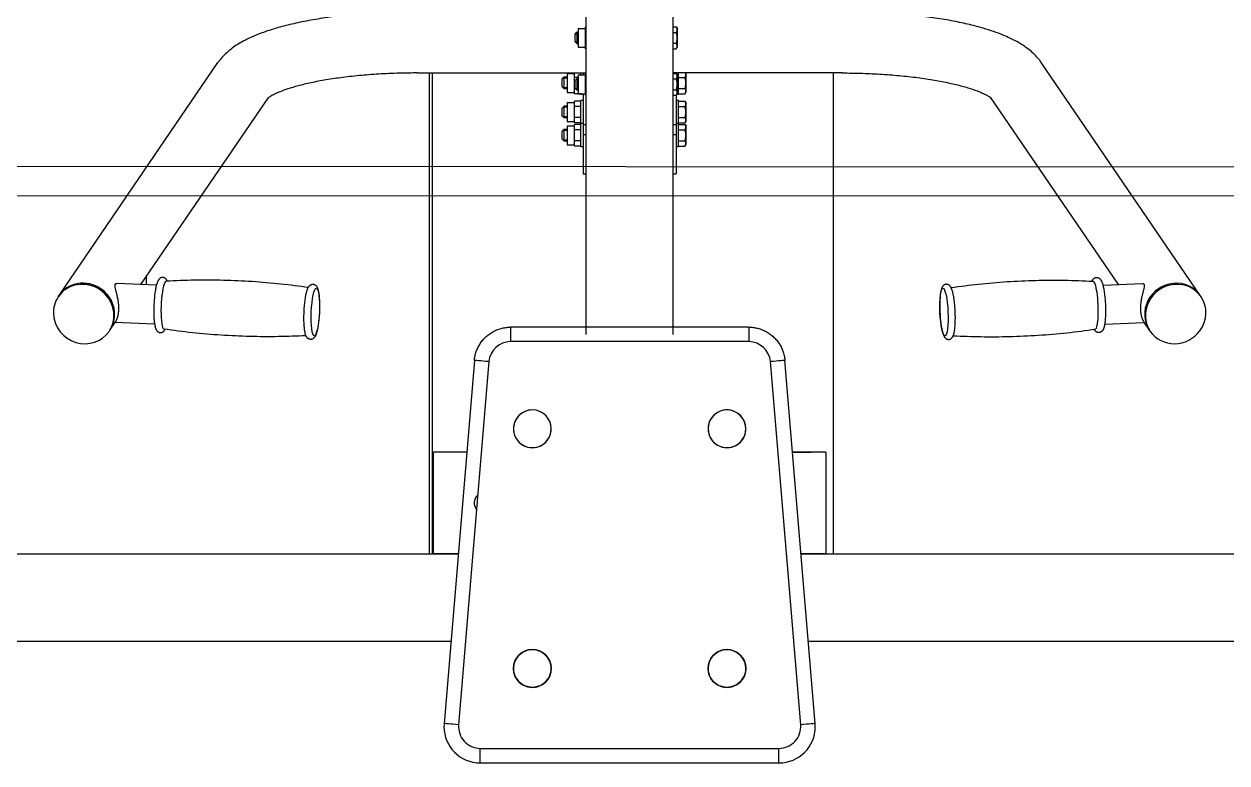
# Model space of a CAD drawing. Header units: millimetres. Extents: x -3665 to 2545, y -3636 to 2679.
# Drawn here: x -1309 to -481, y -1272 to -764 of the extents above; entities that cross this region are included whole.
import ezdxf

# ---------------------------------------------------------------- set-up
doc = ezdxf.new("R2010")
doc.units = ezdxf.units.MM
doc.layers.add('DIKOM_ОБЪЕКТ', color=7, linetype='Continuous')

msp = doc.modelspace()

# ---------------------------------------------------------------- linework, layer by layer
at = {"layer": 'DIKOM_ОБЪЕКТ'}
for p, q in [((-922.54, -977.23), (-922.54, -207.28)), ((-862.54, -977.23), (-862.54, -207.28)), ((-928.69, -769.05), (-929.94, -770.3)), ((-928.04, -769.05), (-928.69, -769.05)), ((-928.69, -777.05), (-928.69, -769.05)), ((-928.04, -766.55), (-922.94, -766.55)), ((-928.04, -766.55), (-928.04, -779.55)), ((-922.94, -780.55), (-922.94, -765.54)), ((-922.54, -765.54), (-922.94, -765.54)), ((-922.54, -769.29), (-922.94, -769.29)), ((-862.54, -765.54), (-860.41, -765.54)), ((-862.54, -769.29), (-860.41, -769.29)), ((-860.41, -765.54), (-859.64, -766.87)), ((-860.41, -765.54), (-860.41, -765.54)), ((-859.64, -779.22), (-859.64, -766.87)), ((-929.94, -775.8), (-929.94, -770.3)), ((-929.94, -770.3), (-928.04, -770.3)), ((-928.69, -777.05), (-929.94, -775.8)), ((-929.94, -775.8), (-928.04, -775.8)), ((-928.04, -777.05), (-928.69, -777.05)), ((-922.54, -776.8), (-922.94, -776.8)), ((-862.54, -776.8), (-860.41, -776.8)), ((-928.04, -779.55), (-922.94, -779.55)), ((-922.54, -780.55), (-922.94, -780.55)), ((-862.54, -780.55), (-860.41, -780.55)), ((-860.41, -780.55), (-859.64, -779.22)), ((-1285.42, -950.5), (-1175.97, -790.1)), ((-499.66, -950.5), (-609.12, -790.1)), ((-1038.85, -797.22), (-922.54, -797.22)), ((-1030.54, -797.22), (-1030.54, -1128.35)), ((-1028.22, -1128.35), (-1028.22, -797.22)), ((-937.69, -800.11), (-938.94, -801.36)), ((-938.94, -806.5), (-938.94, -801.36)), ((-937.69, -800.79), (-938.37, -800.79)), ((-935.64, -800.11), (-937.69, -800.11)), ((-937.69, -807.58), (-937.69, -800.11)), ((-935.64, -800.79), (-937.69, -800.79)), ((-935.64, -797.61), (-935.64, -810.61)), ((-935.64, -797.61), (-930.54, -797.61)), ((-930.54, -798.48), (-930.54, -797.22)), ((-930.54, -800.36), (-930.54, -798.48)), ((-930.54, -804.11), (-930.54, -800.36)), ((-928.04, -800.36), (-930.54, -800.36)), ((-928.69, -801.07), (-929.94, -802.32)), ((-929.94, -807.82), (-929.94, -802.32)), ((-928.69, -801.75), (-929.37, -801.75)), ((-928.04, -801.07), (-928.69, -801.07)), ((-928.69, -809.07), (-928.69, -801.07)), ((-928.04, -801.75), (-928.69, -801.75)), ((-928.04, -798.57), (-928.04, -811.57)), ((-928.04, -798.57), (-922.94, -798.57)), ((-926.14, -798.57), (-926.14, -797.22)), ((-924.54, -797.22), (-924.54, -798.57)), ((-922.94, -799.44), (-922.94, -797.57)), ((-922.54, -797.57), (-922.94, -797.57)), ((-922.94, -801.32), (-922.94, -799.44)), ((-922.94, -805.07), (-922.94, -801.32)), ((-922.54, -801.32), (-922.94, -801.32)), ((-746.24, -797.22), (-862.54, -797.22)), ((-862.54, -797.57), (-860.41, -797.57)), ((-862.54, -801.32), (-860.41, -801.32)), ((-860.54, -797.22), (-860.54, -797.57)), ((-860.41, -797.57), (-859.64, -798.9)), ((-860.41, -797.57), (-860.41, -797.57)), ((-859.64, -811.25), (-859.64, -798.9)), ((-858.94, -812.11), (-858.94, -797.22)), ((-858.94, -800.36), (-854.41, -800.36)), ((-854.06, -797.22), (-853.64, -797.94)), ((-853.64, -810.29), (-853.64, -797.94)), ((-752.22, -1128.35), (-752.22, -797.22)), ((-938.94, -806.86), (-938.94, -806.5)), ((-937.69, -808.11), (-938.94, -806.86)), ((-937.85, -807.44), (-938.37, -807.44)), ((-937.69, -807.44), (-937.85, -807.44)), ((-935.64, -807.44), (-937.69, -807.44)), ((-937.69, -808.11), (-937.69, -807.58)), ((-935.64, -808.11), (-937.69, -808.11)), ((-935.64, -810.61), (-930.54, -810.61)), ((-930.54, -807.86), (-930.54, -804.11)), ((-930.54, -809.74), (-930.54, -807.86)), ((-929.9, -807.86), (-930.54, -807.86)), ((-930.54, -811.62), (-930.54, -809.74)), ((-926.14, -811.62), (-930.54, -811.62)), ((-928.69, -809.07), (-929.94, -807.82)), ((-928.69, -808.39), (-929.37, -808.39)), ((-928.04, -808.39), (-928.69, -808.39)), ((-928.04, -809.07), (-928.69, -809.07)), ((-928.04, -811.57), (-922.94, -811.57)), ((-926.14, -812.11), (-926.14, -811.57)), ((-924.54, -811.57), (-924.54, -832.74)), ((-922.94, -808.82), (-922.94, -805.07)), ((-922.94, -810.7), (-922.94, -808.82)), ((-922.54, -808.82), (-922.94, -808.82)), ((-922.94, -812.58), (-922.94, -810.7)), ((-862.54, -808.82), (-860.41, -808.82)), ((-860.41, -812.57), (-859.64, -811.25)), ((-858.94, -807.86), (-854.41, -807.86)), ((-858.94, -811.62), (-854.41, -811.62)), ((-854.41, -811.62), (-853.64, -810.29)), ((-1229.03, -942.91), (-1141.03, -813.94)), ((-935.64, -817.63), (-935.64, -830.63)), ((-935.64, -817.63), (-930.54, -817.63)), ((-926.14, -816.62), (-930.54, -816.62)), ((-930.54, -818.5), (-930.54, -816.62)), ((-930.54, -820.37), (-930.54, -818.5)), ((-924.54, -812.11), (-926.14, -812.11)), ((-924.54, -816.13), (-926.14, -816.13)), ((-926.14, -829.84), (-926.14, -816.13)), ((-922.54, -812.58), (-922.94, -812.58)), ((-862.54, -812.58), (-860.41, -812.58)), ((-860.54, -812.58), (-860.54, -866.59)), ((-858.94, -816.13), (-860.54, -816.13)), ((-858.94, -812.11), (-860.14, -812.11)), ((-858.94, -848.1), (-858.94, -816.13)), ((-858.94, -816.62), (-854.41, -816.62)), ((-854.41, -816.63), (-854.41, -816.62)), ((-854.41, -816.63), (-853.64, -817.95)), ((-853.64, -830.3), (-853.64, -817.95)), ((-556.05, -942.91), (-644.06, -813.94)), ((-644.06, -813.94), (-644.06, -813.94)), ((-937.69, -820.13), (-938.94, -821.38)), ((-938.94, -826.51), (-938.94, -821.38)), ((-938.94, -826.88), (-938.94, -826.51)), ((-937.69, -828.13), (-938.94, -826.88)), ((-937.69, -820.81), (-938.37, -820.81)), ((-937.85, -827.45), (-938.37, -827.45)), ((-937.69, -827.45), (-937.85, -827.45)), ((-935.64, -820.13), (-937.69, -820.13)), ((-937.69, -827.59), (-937.69, -820.13)), ((-935.64, -820.81), (-937.69, -820.81)), ((-935.64, -827.45), (-937.69, -827.45)), ((-937.69, -828.13), (-937.69, -827.59)), ((-935.64, -828.13), (-937.69, -828.13)), ((-926.14, -820.37), (-930.54, -820.37)), ((-930.54, -824.13), (-930.54, -820.37)), ((-930.54, -827.88), (-930.54, -824.13)), ((-930.54, -829.76), (-930.54, -827.88)), ((-926.14, -827.88), (-930.54, -827.88)), ((-858.94, -820.37), (-854.41, -820.37)), ((-858.94, -827.88), (-854.41, -827.88)), ((-937.69, -836.1), (-938.94, -837.35)), ((-935.64, -836.1), (-937.69, -836.1)), ((-937.69, -843.56), (-937.69, -836.1)), ((-935.64, -830.63), (-930.54, -830.63)), ((-935.64, -833.6), (-935.64, -846.6)), ((-935.64, -833.6), (-930.54, -833.6)), ((-930.54, -831.63), (-930.54, -829.76)), ((-926.14, -831.63), (-930.54, -831.63)), ((-926.14, -832.59), (-930.54, -832.59)), ((-930.54, -834.47), (-930.54, -832.59)), ((-930.54, -836.34), (-930.54, -834.47)), ((-926.14, -836.34), (-930.54, -836.34)), ((-930.54, -840.09), (-930.54, -836.34)), ((-926.14, -832.1), (-926.14, -829.84)), ((-924.54, -832.1), (-926.14, -832.1)), ((-926.14, -845.81), (-926.14, -832.1)), ((-924.54, -832.74), (-924.54, -839.57)), ((-924.54, -832.74), (-922.54, -832.74)), ((-862.54, -832.74), (-860.54, -832.74)), ((-858.94, -832.1), (-860.54, -832.1)), ((-858.94, -831.63), (-854.41, -831.63)), ((-858.94, -832.59), (-854.41, -832.59)), ((-858.94, -836.34), (-854.41, -836.34)), ((-854.41, -831.63), (-853.64, -830.3)), ((-854.41, -832.59), (-853.64, -833.92)), ((-854.41, -832.59), (-854.41, -832.59)), ((-853.64, -846.27), (-853.64, -833.92)), ((-938.94, -842.48), (-938.94, -837.35)), ((-938.94, -842.85), (-938.94, -842.48)), ((-937.69, -844.1), (-938.94, -842.85)), ((-937.69, -836.77), (-938.37, -836.77)), ((-937.85, -843.42), (-938.37, -843.42)), ((-937.69, -843.42), (-937.85, -843.42)), ((-935.64, -836.77), (-937.69, -836.77)), ((-935.64, -843.42), (-937.69, -843.42)), ((-937.69, -844.1), (-937.69, -843.56)), ((-935.64, -844.1), (-937.69, -844.1)), ((-930.54, -843.85), (-930.54, -840.09)), ((-930.54, -845.72), (-930.54, -843.85)), ((-926.14, -843.85), (-930.54, -843.85)), ((-924.54, -839.57), (-924.54, -866.59)), ((-924.54, -839.57), (-922.54, -839.57)), ((-862.54, -839.57), (-860.54, -839.57)), ((-858.94, -843.85), (-854.41, -843.85)), ((-935.64, -846.6), (-930.54, -846.6)), ((-930.54, -847.6), (-930.54, -845.72)), ((-926.14, -847.6), (-930.54, -847.6)), ((-926.14, -848.1), (-926.14, -845.81)), ((-924.54, -848.1), (-926.14, -848.1)), ((-858.94, -848.1), (-860.54, -848.1)), ((-858.94, -847.6), (-854.41, -847.6)), ((-854.41, -847.6), (-853.64, -846.27)), ((-2.69, -862.35), (-1982.54, -861.41)), ((-924.54, -866.59), (-922.54, -866.59)), ((-862.54, -866.59), (-860.54, -866.59)), ((-2.69, -882.35), (-1982.54, -881.41)), ((-1265.22, -942.29), (-1265.22, -943.16)), ((-1265.22, -942.29), (-1265.22, -943.16)), ((-1218.39, -943.4), (-1245.65, -942.16)), ((-1225.22, -943.09), (-1225.22, -937.33)), ((-566.69, -943.4), (-539.44, -942.16)), ((-1285.94, -951.27), (-1285.42, -950.5)), ((-499.14, -951.27), (-499.66, -950.5)), ((-1250.48, -974.35), (-1246.46, -968.45)), ((-1219.61, -970.17), (-1246.79, -968.93)), ((-1246.46, -968.45), (-1246.46, -968.45)), ((-565.47, -970.17), (-538.3, -968.93)), ((-534.61, -974.35), (-538.63, -968.45)), ((-538.63, -968.45), (-538.63, -968.46)), ((-1251, -975.11), (-1250.48, -974.35)), ((-974.54, -972.23), (-974.54, -982.21)), ((-810.55, -972.23), (-974.54, -972.23)), ((-810.55, -972.23), (-810.55, -982.21)), ((-534.08, -975.11), (-534.61, -974.35)), ((-810.55, -982.21), (-974.54, -982.21)), ((-999.45, -995.16), (-1020.29, -1245.16)), ((-989.49, -995.96), (-1010.32, -1245.96)), ((-774.76, -1245.96), (-795.6, -995.96)), ((-764.8, -1245.16), (-785.63, -995.16)), ((-1027.54, -1128.35), (-1027.54, -1058.35)), ((-1004.73, -1058.35), (-1027.54, -1058.35)), ((-780.37, -1058.35), (-767.54, -1058.35)), ((-757.54, -1058.35), (-780.36, -1058.35)), ((-757.54, -1058.35), (-757.54, -1128.35)), ((-1967.54, -1128.35), (-1010.55, -1128.35)), ((-1010.55, -1128.35), (-1028.22, -1128.35)), ((-1010.56, -1128.35), (-1027.54, -1128.35)), ((-774.53, -1128.35), (7.46, -1128.35)), ((-774.53, -1128.35), (-752.22, -1128.35)), ((-757.54, -1128.35), (-774.53, -1128.35)), ((-1992.54, -1188.35), (-1015.55, -1188.35)), ((-769.53, -1188.35), (7.46, -1188.35)), ((-1020.37, -1247.23), (-1020.37, -1247.27)), ((-764.71, -1247.23), (-764.71, -1247.27)), ((-995.37, -1272.23), (-995.37, -1262.21)), ((-995.37, -1262.21), (-789.71, -1262.21)), ((-789.71, -1272.23), (-789.71, -1262.21)), ((-995.37, -1272.27), (-995.37, -1272.23)), ((-995.37, -1272.27), (-789.71, -1272.27)), ((-789.71, -1272.27), (-789.71, -1272.23))]:
    msp.add_line(p, q, dxfattribs=at)
for centre in [(-959.54, -1207.21), (-825.54, -1207.21)]:
    msp.add_circle(centre, 13, dxfattribs=at)
msp.add_arc((-992.54, -1093.35), 7, 131.32476, 219.14793, dxfattribs=at)
for centre, major_axis, ratio, start_param, end_param in [((-1268.47, -963.19), (-17.47, 11.92), 0.951357, 3.141593, 6.283185), ((-1267.95, -962.42), (-17.47, 11.92), 0.951357, -3.141593, 0), ((-1267.95, -962.42), (-17.47, 11.92), 0.951357, 3.141593, 6.283185), ((-1212.37, -957.09), (-0.75, -16.48), 0.16775, -3.124533, -0.527185), ((-572.72, -957.09), (-0.75, 16.48), 0.16775, -2.028908, -0.01706), ((-517.14, -962.42), (17.47, 11.92), 0.951357, 0, 3.141593), ((-517.14, -962.42), (17.47, 11.92), 0.951357, 0, 3.141593), ((-516.61, -963.19), (17.47, 11.92), 0.951357, 0, 3.141593), ((-1268.47, -963.19), (-17.47, 11.92), 0.951357, 0, 0.630474), ((-1267.95, -962.42), (-17.47, 11.92), 0.951357, 0, 0.000001), ((-516.61, -963.19), (17.47, 11.92), 0.951357, -1.217924, 0), ((-517.14, -962.42), (17.47, 11.92), 0.951357, -0.000001, 0), ((-1268.47, -963.19), (-17.47, 11.92), 0.951357, 0.630474, 3.141593), ((-572.72, -957.09), (-0.75, 16.48), 0.16775, -3.124533, -2.028908), ((-1212.37, -957.09), (-0.75, -16.48), 0.16775, -0.527185, -0.01706), ((-516.61, -963.19), (17.47, 11.92), 0.951357, 3.141593, 5.065262), ((-974.54, -997.21), (-15, 0), 0.999997, -1.570796, -0.083141), ((-810.55, -997.21), (15, 0), 0.999997, 0.083141, 1.570796), ((-989.49, -995.99), (-9.97, 0.83), 0.002273, -1.570607, 0), ((-989.49, -995.99), (-9.97, 0.83), 0.002273, 0, 0.000189), ((-989.49, -995.99), (-9.97, 0.83), 0.002273, 0, 0.000189), ((-795.6, -995.99), (9.97, 0.83), 0.002273, 0, 1.570607), ((-795.6, -995.99), (9.97, 0.83), 0.002273, -0.000189, 0), ((-795.6, -995.99), (9.97, 0.83), 0.002273, -0.000189, 0), ((-959.54, -1042.21), (-13, 0), 0.999997, 3.141593, 6.781927), ((-959.54, -1042.21), (-13, 0), 0.999997, 3.141593, 6.283185), ((-825.54, -1042.21), (13, 0), 0.999997, -0.44382, 3.141593), ((-825.54, -1042.21), (-13, 0), 0.999997, 3.141593, 6.283185), ((-959.54, -1042.21), (-13, 0), 0.999997, 0, 3.141593), ((-959.54, -1042.21), (-13, 0), 0.999997, 0.498742, 3.141593), ((-825.54, -1042.21), (-13, 0), 0.999997, 0, 3.141593), ((-825.54, -1042.21), (13, 0), 0.999997, -3.141593, -0.44382), ((-959.54, -1207.21), (-13, 0), 0.999997, 3.141593, 6.283185), ((-959.54, -1207.21), (13, 0), 0.999997, 0, 3.141593), ((-825.54, -1207.21), (-13, 0), 0.999997, 3.141593, 6.283185), ((-825.54, -1207.21), (-13, 0), 0.999997, -3.141593, -0.369097), ((-959.54, -1207.21), (-13, 0), 0.999997, 0, 3.141593), ((-959.54, -1207.21), (13, 0), 0.999997, 3.141593, 5.291624), ((-959.54, -1207.21), (13, 0), 0.999997, -0.991562, 0), ((-825.54, -1207.21), (-13, 0), 0.999997, -0.369097, 0), ((-825.54, -1207.21), (-13, 0), 0.999997, 0, 3.141593), ((-825.54, -1207.21), (-13, 0), 0.999997, 0, 3.141593), ((-995.37, -1247.23), (-25, 0), 0.999997, -0.083141, 0), ((-995.37, -1247.23), (-25, 0), 0.999997, -0.083141, 0), ((-995.37, -1247.27), (-25, 0), 0.999997, 0, 1.570796), ((-1010.32, -1245.99), (-9.97, 0.83), 0.002273, -1.570607, 0), ((-1010.32, -1245.99), (-9.97, 0.83), 0.002273, 0, 0.000189), ((-1010.32, -1245.99), (-9.97, 0.83), 0.002273, 0, 0.000189), ((-995.37, -1247.21), (-15, 0), 0.999997, -0.083141, 1.570796), ((-789.71, -1247.21), (15, 0), 0.999997, -1.570796, 0.083141), ((-789.71, -1247.27), (25, 0), 0.999997, -1.570796, 0), ((-774.76, -1245.99), (9.97, 0.83), 0.002273, 0, 1.570607), ((-774.76, -1245.99), (9.97, 0.83), 0.002273, -0.000189, 0), ((-789.71, -1247.23), (25, 0), 0.999997, 0, 0.083141), ((-789.71, -1247.23), (25, 0), 0.999997, 0, 0.083141), ((-774.76, -1245.99), (9.97, 0.83), 0.002273, -0.000189, 0)]:
    msp.add_ellipse(centre, major_axis=major_axis, ratio=ratio, start_param=start_param, end_param=end_param, dxfattribs=at)
for centre, major_axis in [((-1108.96, -961.8), (-0.75, -16.48)), ((-676.12, -961.8), (-0.75, 16.48))]:
    msp.add_ellipse(centre, major_axis=major_axis, ratio=0.16775, dxfattribs=at)
for points, knots in [([(-1038.85, -754.92), (-1044.16, -754.92), (-1054.72, -755.09), (-1070.22, -755.85), (-1085.04, -757.08), (-1099.04, -758.74), (-1112.03, -760.8), (-1123.9, -763.2), (-1134.21, -765.82), (-1142.73, -768.49), (-1149.82, -771.15), (-1155.51, -773.7), (-1160.32, -776.26), (-1164.39, -778.8), (-1168.21, -781.64), (-1171.66, -784.76), (-1174.21, -787.65), (-1175.55, -789.48), (-1175.97, -790.1)], [0, 0, 0, 0, 1.658647, 3.291307, 4.901027, 6.486097, 8.043951, 9.569692, 11.054985, 12.346279, 13.451667, 14.557054, 15.387813, 16.217741, 17.04767, 17.877006, 18.635639, 19, 19, 19, 19]), ([(-609.12, -790.1), (-609.38, -789.71), (-610.14, -788.65), (-611.79, -786.57), (-614.34, -783.89), (-617.77, -780.92), (-621.56, -778.23), (-625.88, -775.63), (-630.38, -773.33), (-635.81, -770.94), (-641.88, -768.66), (-649.52, -766.23), (-658.68, -763.8), (-669.68, -761.43), (-682.08, -759.32), (-695.53, -757.56), (-709.87, -756.21), (-724.93, -755.3), (-737.17, -754.96), (-744.31, -754.92), (-746.24, -754.92)], [0, 0, 0, 0, 0.253848, 0.710774, 1.472317, 2.34016, 3.323714, 4.159997, 5.223815, 6.132638, 7.340419, 8.535685, 10.010676, 11.639333, 13.31436, 15.026333, 16.769159, 18.539476, 20.334416, 21, 21, 21, 21]), ([(-860.41, -769.29), (-860.27, -769.05), (-860.12, -768.74), (-859.97, -768.32), (-859.9, -768.08), (-859.86, -767.83), (-859.83, -767.6), (-859.83, -767.37), (-859.84, -767.12), (-859.88, -766.85), (-859.96, -766.52), (-860.12, -766.09), (-860.29, -765.75), (-860.41, -765.54)], [0, 0, 0, 0, 2.75171, 3.58981, 4.63959, 5.495553, 6.362209, 7.191539, 7.968228, 9.089966, 10.192728, 11.616827, 14, 14, 14, 14]), ([(-860.41, -776.8), (-860.33, -776.51), (-860.21, -776.08), (-860.07, -775.44), (-859.98, -774.91), (-859.9, -774.36), (-859.86, -773.86), (-859.83, -773.4), (-859.83, -772.95), (-859.84, -772.53), (-859.87, -772.05), (-859.93, -771.45), (-860.09, -770.51), (-860.27, -769.77), (-860.41, -769.29)], [0, 0, 0, 0, 1.792921, 2.606895, 3.844333, 4.968544, 5.885196, 6.813299, 7.701429, 8.533187, 9.335775, 10.524184, 12.063388, 15, 15, 15, 15]), ([(-860.41, -780.55), (-860.27, -780.31), (-860.12, -780), (-859.97, -779.58), (-859.9, -779.34), (-859.86, -779.09), (-859.83, -778.85), (-859.83, -778.63), (-859.84, -778.38), (-859.88, -778.11), (-859.96, -777.78), (-860.12, -777.34), (-860.29, -777.01), (-860.41, -776.8)], [0, 0, 0, 0, 2.750356, 3.588044, 4.637308, 5.492849, 6.359079, 7.188001, 7.964308, 9.085494, 10.187714, 11.611112, 14, 14, 14, 14]), ([(-1038.85, -797.22), (-1042.36, -797.22), (-1050.67, -797.32), (-1063.58, -797.83), (-1077.2, -798.83), (-1089.94, -800.22), (-1101.61, -801.93), (-1112.01, -803.91), (-1120.79, -806.02), (-1127.85, -808.12), (-1132.92, -809.97), (-1136.54, -811.55), (-1138.79, -812.72), (-1140.22, -813.59), (-1140.99, -814.12), (-1141.27, -814.35), (-1141.36, -814.42)], [0, 0, 0, 0, 1.230887, 2.915621, 4.572956, 6.200517, 7.793897, 9.346331, 10.847869, 12.199897, 13.442504, 14.375609, 15.308339, 15.932328, 16.555492, 17, 17, 17, 17]), ([(-860.41, -801.32), (-860.27, -801.08), (-860.12, -800.76), (-859.97, -800.35), (-859.9, -800.1), (-859.86, -799.85), (-859.83, -799.62), (-859.83, -799.39), (-859.84, -799.15), (-859.88, -798.88), (-859.96, -798.55), (-860.12, -798.11), (-860.29, -797.77), (-860.41, -797.57)], [0, 0, 0, 0, 2.75171, 3.58981, 4.63959, 5.495553, 6.362209, 7.191539, 7.968228, 9.089966, 10.192728, 11.616827, 14, 14, 14, 14]), ([(-860.41, -808.82), (-860.33, -808.53), (-860.21, -808.1), (-860.07, -807.47), (-859.98, -806.94), (-859.9, -806.39), (-859.86, -805.89), (-859.83, -805.42), (-859.83, -804.98), (-859.84, -804.55), (-859.87, -804.07), (-859.93, -803.48), (-860.09, -802.53), (-860.27, -801.79), (-860.41, -801.32)], [0, 0, 0, 0, 1.792921, 2.606895, 3.844333, 4.968544, 5.885196, 6.813299, 7.701429, 8.533187, 9.335775, 10.524184, 12.063388, 15, 15, 15, 15]), ([(-854.41, -800.36), (-854.27, -800.12), (-854.12, -799.8), (-853.97, -799.39), (-853.9, -799.14), (-853.86, -798.89), (-853.83, -798.66), (-853.83, -798.44), (-853.84, -798.19), (-853.88, -797.92), (-853.96, -797.59), (-854.05, -797.35), (-854.1, -797.22)], [0, 0, 0, 0, 3.062623, 3.99542, 5.163814, 6.116491, 7.08107, 8.004105, 8.868552, 10.117034, 11.344397, 13, 13, 13, 13]), ([(-854.41, -807.86), (-854.33, -807.57), (-854.21, -807.15), (-854.07, -806.51), (-853.98, -805.98), (-853.9, -805.43), (-853.86, -804.93), (-853.83, -804.47), (-853.83, -804.02), (-853.84, -803.59), (-853.87, -803.11), (-853.93, -802.52), (-854.09, -801.57), (-854.27, -800.84), (-854.41, -800.36)], [0, 0, 0, 0, 1.792921, 2.606895, 3.844333, 4.968544, 5.885196, 6.813299, 7.701429, 8.533187, 9.335775, 10.524184, 12.063388, 15, 15, 15, 15]), ([(-746.24, -797.22), (-743.98, -797.22), (-737.69, -797.27), (-726.69, -797.59), (-713.56, -798.36), (-700.42, -799.59), (-688.27, -801.17), (-677.31, -803.05), (-667.73, -805.13), (-659.69, -807.33), (-653.82, -809.33), (-649.7, -811.02), (-647.19, -812.24), (-645.52, -813.18), (-644.46, -813.86), (-643.94, -814.25), (-643.76, -814.39), (-643.73, -814.42)], [0, 0, 0, 0, 0.838412, 2.335578, 4.102872, 5.839958, 7.543101, 9.206272, 10.820507, 12.372681, 13.84356, 14.85319, 15.837472, 16.49283, 17.14715, 17.80147, 18, 18, 18, 18]), ([(-860.41, -812.58), (-860.27, -812.34), (-860.12, -812.02), (-859.97, -811.61), (-859.9, -811.36), (-859.86, -811.11), (-859.83, -810.88), (-859.83, -810.65), (-859.84, -810.4), (-859.88, -810.13), (-859.96, -809.8), (-860.12, -809.37), (-860.29, -809.03), (-860.41, -808.82)], [0, 0, 0, 0, 2.750356, 3.588044, 4.637308, 5.492849, 6.359079, 7.188001, 7.964308, 9.085494, 10.187714, 11.611112, 14, 14, 14, 14]), ([(-854.41, -811.62), (-854.27, -811.38), (-854.12, -811.06), (-853.97, -810.65), (-853.9, -810.4), (-853.86, -810.15), (-853.83, -809.92), (-853.83, -809.7), (-853.84, -809.45), (-853.88, -809.18), (-853.96, -808.85), (-854.12, -808.41), (-854.29, -808.07), (-854.41, -807.86)], [0, 0, 0, 0, 2.750356, 3.588044, 4.637308, 5.492849, 6.359079, 7.188001, 7.964308, 9.085494, 10.187714, 11.611112, 14, 14, 14, 14]), ([(-854.41, -820.37), (-854.27, -820.13), (-854.12, -819.82), (-853.97, -819.4), (-853.9, -819.16), (-853.86, -818.91), (-853.83, -818.68), (-853.83, -818.45), (-853.84, -818.2), (-853.88, -817.93), (-853.96, -817.61), (-854.12, -817.17), (-854.29, -816.83), (-854.41, -816.63)], [0, 0, 0, 0, 2.75171, 3.58981, 4.63959, 5.495553, 6.362209, 7.191539, 7.968228, 9.089966, 10.192728, 11.616827, 14, 14, 14, 14]), ([(-854.41, -827.88), (-854.33, -827.59), (-854.21, -827.16), (-854.07, -826.52), (-853.98, -826), (-853.9, -825.44), (-853.86, -824.94), (-853.83, -824.48), (-853.83, -824.03), (-853.84, -823.61), (-853.87, -823.13), (-853.93, -822.53), (-854.09, -821.59), (-854.27, -820.85), (-854.41, -820.37)], [0, 0, 0, 0, 1.792921, 2.606895, 3.844333, 4.968544, 5.885196, 6.813299, 7.701429, 8.533187, 9.335775, 10.524184, 12.063388, 15, 15, 15, 15]), ([(-854.41, -831.63), (-854.27, -831.39), (-854.12, -831.08), (-853.97, -830.66), (-853.9, -830.42), (-853.86, -830.17), (-853.83, -829.93), (-853.83, -829.71), (-853.84, -829.46), (-853.88, -829.19), (-853.96, -828.86), (-854.12, -828.42), (-854.29, -828.09), (-854.41, -827.88)], [0, 0, 0, 0, 2.750356, 3.588044, 4.637308, 5.492849, 6.359079, 7.188001, 7.964308, 9.085494, 10.187714, 11.611112, 14, 14, 14, 14]), ([(-854.41, -836.34), (-854.27, -836.1), (-854.12, -835.79), (-853.97, -835.37), (-853.9, -835.12), (-853.86, -834.87), (-853.83, -834.64), (-853.83, -834.42), (-853.84, -834.17), (-853.88, -833.9), (-853.96, -833.57), (-854.12, -833.13), (-854.29, -832.8), (-854.41, -832.59)], [0, 0, 0, 0, 2.75171, 3.58981, 4.63959, 5.495553, 6.362209, 7.191539, 7.968228, 9.089966, 10.192728, 11.616827, 14, 14, 14, 14]), ([(-854.41, -843.85), (-854.33, -843.55), (-854.21, -843.13), (-854.07, -842.49), (-853.98, -841.96), (-853.9, -841.41), (-853.86, -840.91), (-853.83, -840.45), (-853.83, -840), (-853.84, -839.57), (-853.87, -839.1), (-853.93, -838.5), (-854.09, -837.55), (-854.27, -836.82), (-854.41, -836.34)], [0, 0, 0, 0, 1.792921, 2.606895, 3.844333, 4.968544, 5.885196, 6.813299, 7.701429, 8.533187, 9.335775, 10.524184, 12.063388, 15, 15, 15, 15]), ([(-854.41, -847.6), (-854.27, -847.36), (-854.12, -847.05), (-853.97, -846.63), (-853.9, -846.38), (-853.86, -846.13), (-853.83, -845.9), (-853.83, -845.68), (-853.84, -845.43), (-853.88, -845.16), (-853.96, -844.83), (-854.12, -844.39), (-854.29, -844.05), (-854.41, -843.85)], [0, 0, 0, 0, 2.750356, 3.588044, 4.637308, 5.492849, 6.359079, 7.188001, 7.964308, 9.085494, 10.187714, 11.611112, 14, 14, 14, 14]), ([(-1244.24, -959.15), (-1244.24, -958.86), (-1244.25, -958.34), (-1244.28, -957.48), (-1244.34, -956.67), (-1244.42, -955.88), (-1244.5, -955.2), (-1244.59, -954.47), (-1244.73, -953.57), (-1244.93, -952.49), (-1245.16, -951.37), (-1245.39, -950.41), (-1245.57, -949.65), (-1245.74, -948.98), (-1245.93, -948.24), (-1246.15, -947.4), (-1246.37, -946.58), (-1246.58, -945.73), (-1246.71, -945.1), (-1246.8, -944.6), (-1246.84, -944.28), (-1246.87, -943.98), (-1246.88, -943.69), (-1246.87, -943.39), (-1246.84, -943.1), (-1246.76, -942.82), (-1246.65, -942.6), (-1246.52, -942.45), (-1246.39, -942.33), (-1246.24, -942.25), (-1246.07, -942.19), (-1245.88, -942.16), (-1245.73, -942.15), (-1245.65, -942.16)], [0, 0, 0, 0, 1.201288, 2.15377, 3.540116, 4.451295, 5.371049, 6.299558, 7.441692, 9.062234, 10.826086, 12.299094, 13.35912, 14.341102, 15.528674, 16.973905, 18.668085, 20.043136, 21.918116, 22.70556, 23.488838, 24.272928, 25.063552, 25.859821, 26.940498, 28.026761, 29.11804, 29.929558, 30.733912, 31.525803, 32.311506, 33.082725, 34, 34, 34, 34]), ([(-1210.87, -940.56), (-1210.92, -940.43), (-1211.02, -940.21), (-1211.18, -939.9), (-1211.38, -939.58), (-1211.62, -939.23), (-1211.93, -938.89), (-1212.25, -938.61), (-1212.58, -938.39), (-1212.92, -938.23), (-1213.27, -938.1), (-1213.62, -938.02), (-1213.97, -937.99), (-1214.32, -937.99), (-1214.67, -938.04), (-1215.01, -938.13), (-1215.34, -938.25), (-1215.66, -938.42), (-1215.97, -938.63), (-1216.27, -938.88), (-1216.56, -939.17), (-1216.81, -939.5), (-1217.02, -939.81), (-1217.19, -940.11), (-1217.34, -940.39), (-1217.51, -940.73), (-1217.68, -941.14), (-1217.86, -941.63), (-1218.05, -942.2), (-1218.27, -942.91), (-1218.53, -943.91), (-1218.81, -945.17), (-1219.09, -946.7), (-1219.35, -948.39), (-1219.58, -950.21), (-1219.79, -952.16), (-1219.95, -954.19), (-1220.08, -956.28), (-1220.16, -958.39), (-1220.2, -960.48), (-1220.19, -962.49), (-1220.14, -964.41), (-1220.05, -966.19), (-1219.92, -967.83), (-1219.75, -969.3), (-1219.55, -970.61), (-1219.39, -971.38), (-1219.3, -971.74)], [0, 0, 0, 0, 0.714071, 1.28695, 1.859399, 2.711205, 3.413836, 4.015716, 4.550816, 5.042096, 5.505333, 5.950245, 6.385932, 6.818244, 7.254044, 7.699115, 8.161256, 8.649762, 9.176429, 9.758039, 10.41688, 11.181782, 11.867794, 12.437061, 13.006327, 13.574772, 14.426395, 15.273223, 16.109878, 17.211659, 18.557751, 20.287181, 22.068117, 23.886831, 25.734766, 27.606647, 29.497683, 31.409582, 33.340692, 35.260698, 37.161437, 39.041999, 40.89985, 42.730406, 44.526117, 46.274618, 48, 48, 48, 48]), ([(-1113.87, -944.98), (-1120.13, -944.06), (-1132.95, -942.44), (-1152.38, -940.77), (-1172.14, -939.87), (-1191.91, -939.77), (-1205.09, -940.24), (-1211.66, -940.6)], [0, 0, 0, 0, 1.548307, 3.16123, 4.774153, 6.387077, 8, 8, 8, 8]), ([(-1115.9, -976.45), (-1115.86, -976.59), (-1115.78, -976.92), (-1115.64, -977.39), (-1115.48, -977.87), (-1115.31, -978.27), (-1115.15, -978.6), (-1114.97, -978.93), (-1114.74, -979.29), (-1114.44, -979.65), (-1114.13, -979.95), (-1113.8, -980.19), (-1113.46, -980.37), (-1113.12, -980.52), (-1112.77, -980.61), (-1112.42, -980.66), (-1112.07, -980.67), (-1111.72, -980.64), (-1111.37, -980.57), (-1111.04, -980.46), (-1110.71, -980.31), (-1110.4, -980.12), (-1110.1, -979.88), (-1109.81, -979.6), (-1109.54, -979.3), (-1109.32, -978.99), (-1109.14, -978.7), (-1108.99, -978.41), (-1108.82, -978.07), (-1108.64, -977.67), (-1108.45, -977.19), (-1108.25, -976.61), (-1108.02, -975.87), (-1107.76, -974.87), (-1107.47, -973.59), (-1107.19, -972.08), (-1106.93, -970.4), (-1106.69, -968.59), (-1106.48, -966.65), (-1106.31, -964.62), (-1106.18, -962.53), (-1106.1, -960.42), (-1106.06, -958.33), (-1106.06, -956.31), (-1106.11, -954.39), (-1106.2, -952.6), (-1106.33, -950.95), (-1106.49, -949.46), (-1106.68, -948.21), (-1106.88, -947.23), (-1107.05, -946.52), (-1107.21, -945.96), (-1107.36, -945.55), (-1107.5, -945.2), (-1107.63, -944.9), (-1107.78, -944.62), (-1107.97, -944.29), (-1108.22, -943.94), (-1108.53, -943.6), (-1108.85, -943.33), (-1109.18, -943.11), (-1109.52, -942.94), (-1109.86, -942.81), (-1110.21, -942.73), (-1110.57, -942.7), (-1110.92, -942.7), (-1111.27, -942.75), (-1111.61, -942.84), (-1111.94, -942.96), (-1112.26, -943.13), (-1112.57, -943.34), (-1112.86, -943.59), (-1113.15, -943.88), (-1113.41, -944.21), (-1113.62, -944.52), (-1113.79, -944.82), (-1113.94, -945.1), (-1114.1, -945.45), (-1114.27, -945.86), (-1114.46, -946.34), (-1114.65, -946.91), (-1114.86, -947.63), (-1115.12, -948.62), (-1115.4, -949.89), (-1115.68, -951.41), (-1115.94, -953.1), (-1116.18, -954.93), (-1116.38, -956.87), (-1116.55, -958.9), (-1116.67, -960.99), (-1116.76, -963.11), (-1116.8, -965.19), (-1116.79, -967.21), (-1116.74, -969.12), (-1116.64, -970.9), (-1116.51, -972.54), (-1116.34, -974.02), (-1116.14, -975.32), (-1115.98, -976.09), (-1115.9, -976.45)], [0, 0, 0, 0, 0.670232, 1.571234, 2.412938, 3.253889, 3.813825, 4.373761, 5.209155, 5.948783, 6.573247, 7.120964, 7.618171, 8.082026, 8.524726, 8.955699, 9.380762, 9.807239, 10.240049, 10.687127, 11.155732, 11.657267, 12.206139, 12.821491, 13.529507, 14.20778, 14.7715, 15.334637, 15.897773, 16.74101, 17.584294, 18.427577, 19.551927, 20.95749, 22.644652, 24.390892, 26.175137, 27.988636, 29.825917, 31.68379, 33.560645, 35.456328, 37.343975, 39.21271, 41.061722, 42.888692, 44.68925, 46.45632, 48.178086, 49.609515, 50.733413, 51.576928, 52.420242, 52.983414, 53.546212, 54.10901, 54.671384, 55.5082, 56.198467, 56.789754, 57.315438, 57.798072, 58.253157, 58.69024, 59.11826, 59.542963, 59.971094, 60.408333, 60.862341, 61.342251, 61.859649, 62.431024, 63.078271, 63.829712, 64.503652, 65.0629, 65.622148, 66.18059, 67.017225, 67.849152, 68.671083, 69.753474, 71.075878, 72.774874, 74.524468, 76.311177, 78.126591, 79.965531, 81.823288, 83.701541, 85.598668, 87.484885, 89.352175, 91.199642, 93.024799, 94.823141, 96.58725, 98.304982, 100, 100, 100, 100]), ([(-668.35, -968.95), (-668.37, -969.57), (-668.43, -970.76), (-668.56, -972.41), (-668.73, -973.9), (-668.92, -975.18), (-669.12, -976.18), (-669.3, -976.91), (-669.46, -977.45), (-669.61, -977.87), (-669.75, -978.22), (-669.88, -978.51), (-670.06, -978.84), (-670.28, -979.2), (-670.57, -979.57), (-670.89, -979.88), (-671.21, -980.14), (-671.55, -980.34), (-671.89, -980.49), (-672.23, -980.59), (-672.59, -980.66), (-672.94, -980.68), (-673.29, -980.65), (-673.64, -980.59), (-673.97, -980.49), (-674.3, -980.35), (-674.62, -980.16), (-674.92, -979.94), (-675.21, -979.67), (-675.48, -979.38), (-675.7, -979.08), (-675.89, -978.79), (-676.05, -978.51), (-676.2, -978.22), (-676.36, -977.88), (-676.53, -977.46), (-676.72, -976.96), (-676.91, -976.37), (-677.13, -975.62), (-677.4, -974.58), (-677.68, -973.26), (-677.96, -971.71), (-678.22, -970), (-678.45, -968.16), (-678.64, -966.2), (-678.8, -964.15), (-678.92, -962.05), (-679, -959.94), (-679.03, -957.87), (-679.02, -955.86), (-678.96, -953.97), (-678.86, -952.2), (-678.72, -950.59), (-678.55, -949.15), (-678.35, -947.93), (-678.15, -946.99), (-677.97, -946.29), (-677.8, -945.76), (-677.65, -945.35), (-677.5, -945), (-677.36, -944.71), (-677.18, -944.38), (-676.94, -944.03), (-676.63, -943.67), (-676.31, -943.39), (-675.99, -943.15), (-675.65, -942.97), (-675.31, -942.84), (-674.96, -942.75), (-674.6, -942.7), (-674.25, -942.7), (-673.9, -942.74), (-673.56, -942.81), (-673.23, -942.93), (-672.9, -943.09), (-672.59, -943.28), (-672.29, -943.52), (-672, -943.81), (-671.74, -944.12), (-671.53, -944.43), (-671.35, -944.72), (-671.2, -945.01), (-671.03, -945.35), (-670.85, -945.75), (-670.67, -946.24), (-670.47, -946.81), (-670.25, -947.55), (-669.98, -948.55), (-669.7, -949.81), (-669.42, -951.32), (-669.16, -953), (-668.92, -954.82), (-668.72, -956.76), (-668.55, -958.78), (-668.42, -960.87), (-668.33, -962.99), (-668.29, -965.07), (-668.3, -967.07), (-668.33, -968.35), (-668.35, -968.95)], [0, 0, 0, 0, 1.82714, 3.62793, 5.395231, 7.117434, 8.647763, 9.770905, 10.612984, 11.454618, 12.015294, 12.575452, 13.13561, 13.971819, 14.744749, 15.391626, 15.954039, 16.460846, 16.93149, 17.378195, 17.810813, 18.236849, 18.662059, 19.093068, 19.535838, 19.99898, 20.491735, 21.02813, 21.626258, 22.310603, 22.967732, 23.531703, 24.095008, 24.658313, 25.221618, 26.063852, 26.907298, 27.750744, 28.8755, 30.281958, 31.989622, 33.745475, 35.536969, 37.356227, 39.198386, 41.060628, 42.941699, 44.841757, 46.725056, 48.589392, 50.433623, 52.255003, 54.048661, 55.806619, 57.515595, 58.931849, 60.055787, 60.899479, 61.742922, 62.306451, 62.869503, 63.432555, 64.276941, 64.997138, 65.608515, 66.147472, 66.638684, 67.098898, 67.539698, 67.968932, 68.394247, 68.820738, 69.255651, 69.704788, 70.177568, 70.684919, 71.241728, 71.868552, 72.59201, 73.264651, 73.823545, 74.384893, 74.94533, 75.78605, 76.626341, 77.465116, 78.581243, 79.971168, 81.627699, 83.374754, 85.159518, 86.973451, 88.811108, 90.669302, 92.546461, 94.44246, 96.32975, 98.198122, 100, 100, 100, 100]), ([(-671.21, -944.98), (-664.96, -944.06), (-652.14, -942.44), (-632.7, -940.77), (-612.95, -939.87), (-593.17, -939.77), (-580, -940.24), (-573.42, -940.6)], [0, 0, 0, 0, 1.548307, 3.16123, 4.774153, 6.387077, 8, 8, 8, 8]), ([(-574.21, -940.56), (-574.18, -940.47), (-574.09, -940.28), (-573.96, -940), (-573.77, -939.67), (-573.53, -939.32), (-573.23, -938.96), (-572.91, -938.67), (-572.58, -938.44), (-572.25, -938.26), (-571.9, -938.13), (-571.55, -938.04), (-571.2, -937.99), (-570.85, -937.99), (-570.5, -938.02), (-570.15, -938.1), (-569.82, -938.22), (-569.5, -938.38), (-569.19, -938.57), (-568.89, -938.81), (-568.6, -939.1), (-568.34, -939.41), (-568.12, -939.72), (-567.94, -940.01), (-567.79, -940.29), (-567.63, -940.63), (-567.45, -941.04), (-567.26, -941.53), (-567.06, -942.1), (-566.84, -942.84), (-566.58, -943.84), (-566.3, -945.1), (-566.01, -946.61), (-565.75, -948.29), (-565.52, -950.11), (-565.31, -952.04), (-565.14, -954.07), (-565.01, -956.16), (-564.93, -958.27), (-564.89, -960.36), (-564.89, -962.36), (-564.92, -963.63), (-564.95, -964.24)], [0, 0, 0, 0, 0.573329, 1.207082, 1.840836, 2.791251, 3.601881, 4.290028, 4.896661, 5.449554, 5.967556, 6.463707, 6.946839, 7.42556, 7.905604, 8.395129, 8.900664, 9.43281, 10.003868, 10.630595, 11.336128, 12.150429, 12.907534, 13.536607, 14.168443, 14.799253, 15.745541, 16.691346, 17.635444, 18.891722, 20.456178, 22.320717, 24.287147, 26.296021, 28.337727, 30.406136, 32.49766, 34.610532, 36.744608, 38.868882, 40.971863, 43, 43, 43, 43]), ([(-539.44, -942.16), (-539.36, -942.15), (-539.21, -942.15), (-538.99, -942.19), (-538.78, -942.28), (-538.58, -942.42), (-538.44, -942.59), (-538.34, -942.78), (-538.28, -942.98), (-538.23, -943.2), (-538.21, -943.44), (-538.2, -943.7), (-538.22, -943.98), (-538.26, -944.4), (-538.34, -944.94), (-538.49, -945.66), (-538.67, -946.37), (-538.85, -947.11), (-539.06, -947.91), (-539.26, -948.65), (-539.44, -949.37), (-539.6, -949.98), (-539.76, -950.68), (-539.94, -951.45), (-540.09, -952.19), (-540.22, -952.87), (-540.33, -953.49), (-540.44, -954.12), (-540.53, -954.74), (-540.61, -955.37), (-540.69, -956.07), (-540.76, -956.84), (-540.81, -957.68), (-540.84, -958.45), (-540.85, -958.94), (-540.85, -959.15)], [0, 0, 0, 0, 0.924122, 1.811368, 2.977122, 4.1379, 5.293163, 6.153051, 7.005776, 7.845943, 8.679778, 9.498831, 10.309549, 11.110077, 12.980217, 14.336924, 16.013403, 17.453985, 18.64685, 20.486385, 21.408746, 22.325542, 23.540323, 24.760355, 25.985445, 26.910581, 27.833948, 28.748467, 29.65539, 30.55278, 31.448112, 32.648455, 33.858236, 35.077723, 36, 36, 36, 36]), ([(-1246.46, -968.45), (-1246.39, -968.35), (-1246.25, -968.14), (-1246.02, -967.73), (-1245.83, -967.35), (-1245.64, -966.94), (-1245.49, -966.57), (-1245.32, -966.14), (-1245.15, -965.62), (-1244.99, -965.11), (-1244.86, -964.61), (-1244.75, -964.14), (-1244.65, -963.65), (-1244.56, -963.15), (-1244.48, -962.63), (-1244.4, -962.03), (-1244.33, -961.35), (-1244.27, -960.58), (-1244.24, -959.84), (-1244.24, -959.36), (-1244.24, -959.15)], [0, 0, 0, 0, 1.936406, 3.162562, 5.053435, 6.001536, 6.943919, 8.192601, 9.446682, 10.70596, 11.656916, 12.606052, 13.546093, 14.478325, 15.400761, 16.321079, 17.554921, 18.798465, 20.051984, 21, 21, 21, 21]), ([(-540.85, -959.15), (-540.85, -959.44), (-540.84, -959.95), (-540.81, -960.61), (-540.77, -961.14), (-540.73, -961.65), (-540.67, -962.19), (-540.59, -962.77), (-540.49, -963.37), (-540.35, -964.08), (-540.16, -964.89), (-539.92, -965.68), (-539.7, -966.31), (-539.51, -966.77), (-539.34, -967.16), (-539.15, -967.56), (-538.93, -967.97), (-538.75, -968.27), (-538.65, -968.42), (-538.63, -968.45)], [0, 0, 0, 0, 1.245168, 2.232441, 2.954674, 3.669425, 4.613887, 5.567237, 6.529662, 7.713515, 9.39325, 11.22153, 12.748343, 13.847088, 14.864939, 16.095889, 17.59391, 19.349974, 20, 20, 20, 20]), ([(-564.95, -964.24), (-564.97, -964.86), (-565.03, -966.05), (-565.16, -967.7), (-565.32, -969.19), (-565.52, -970.46), (-565.71, -971.47), (-565.9, -972.19), (-566.06, -972.74), (-566.2, -973.16), (-566.35, -973.5), (-566.48, -973.79), (-566.65, -974.13), (-566.88, -974.49), (-567.17, -974.86), (-567.48, -975.17), (-567.81, -975.42), (-568.14, -975.62), (-568.48, -975.78), (-568.83, -975.88), (-569.18, -975.94), (-569.53, -975.96), (-569.88, -975.94), (-570.23, -975.88), (-570.57, -975.78), (-570.9, -975.63), (-571.21, -975.45), (-571.52, -975.23), (-571.81, -974.96), (-572.07, -974.66), (-572.3, -974.36), (-572.48, -974.08), (-572.61, -973.85), (-572.68, -973.72), (-572.7, -973.68)], [0, 0, 0, 0, 2.628574, 5.219238, 7.761726, 10.239332, 12.440905, 14.056688, 15.268125, 16.478923, 17.285527, 18.091385, 18.897243, 20.100236, 21.212195, 22.142809, 22.951912, 23.681017, 24.358098, 25.00074, 25.623117, 26.236024, 26.847742, 27.467804, 28.104785, 28.771073, 29.479963, 30.251635, 31.112118, 32.096635, 33.042, 33.853344, 34.663729, 35, 35, 35, 35]), ([(-1219.3, -971.74), (-1219.27, -971.88), (-1219.18, -972.21), (-1219.05, -972.68), (-1218.88, -973.16), (-1218.72, -973.56), (-1218.56, -973.89), (-1218.38, -974.22), (-1218.15, -974.58), (-1217.85, -974.94), (-1217.53, -975.24), (-1217.2, -975.47), (-1216.87, -975.66), (-1216.53, -975.8), (-1216.18, -975.9), (-1215.82, -975.95), (-1215.47, -975.96), (-1215.12, -975.93), (-1214.78, -975.86), (-1214.44, -975.75), (-1214.12, -975.6), (-1213.8, -975.4), (-1213.5, -975.17), (-1213.21, -974.89), (-1212.95, -974.58), (-1212.73, -974.28), (-1212.54, -973.98), (-1212.44, -973.78), (-1212.38, -973.68)], [0, 0, 0, 0, 1.264099, 2.963445, 4.550951, 6.137038, 7.193112, 8.249187, 9.824793, 11.219777, 12.397556, 13.430583, 14.368347, 15.243206, 16.078166, 16.891008, 17.692703, 18.497066, 19.313373, 20.156589, 21.040408, 21.986335, 23.021542, 24.182134, 25.517497, 26.796761, 27.859973, 29, 29, 29, 29]), ([(-1115.38, -978.1), (-1121.7, -978.44), (-1134.61, -978.89), (-1154.12, -978.79), (-1173.87, -977.89), (-1193.57, -976.19), (-1206.65, -974.53), (-1213.17, -973.56)], [0, 0, 0, 0, 1.548307, 3.16123, 4.774153, 6.387077, 8, 8, 8, 8]), ([(-999.45, -995.16), (-999.37, -994.11), (-999.06, -992.04), (-998.22, -989.01), (-997, -986.11), (-995.43, -983.38), (-993.53, -980.88), (-991.34, -978.63), (-988.87, -976.67), (-986.19, -975.04), (-983.31, -973.75), (-980.3, -972.84), (-977.36, -972.34), (-975.43, -972.23), (-974.54, -972.23)], [0, 0, 0, 0, 1.265884, 2.531673, 3.79751, 5.063417, 6.329413, 7.595519, 8.861751, 10.128124, 11.394651, 12.661849, 13.929047, 15, 15, 15, 15]), ([(-810.55, -972.23), (-809.5, -972.23), (-807.4, -972.36), (-804.31, -972.95), (-801.32, -973.93), (-798.47, -975.27), (-795.81, -976.95), (-793.39, -978.96), (-791.24, -981.25), (-789.39, -983.8), (-787.87, -986.55), (-786.71, -989.47), (-785.97, -992.36), (-785.71, -994.28), (-785.63, -995.16)], [0, 0, 0, 0, 1.266973, 2.534145, 3.801317, 5.068489, 6.334965, 7.60129, 8.867475, 10.133537, 11.399493, 12.665362, 13.931164, 15, 15, 15, 15]), ([(-669.7, -978.1), (-663.39, -978.44), (-650.48, -978.89), (-630.97, -978.79), (-611.21, -977.89), (-591.51, -976.19), (-578.44, -974.53), (-571.92, -973.56)], [0, 0, 0, 0, 1.548307, 3.16123, 4.774153, 6.387077, 8, 8, 8, 8])]:
    msp.add_open_spline(points, degree=3, knots=knots, dxfattribs=at)

doc.saveas('drawing.dxf')
